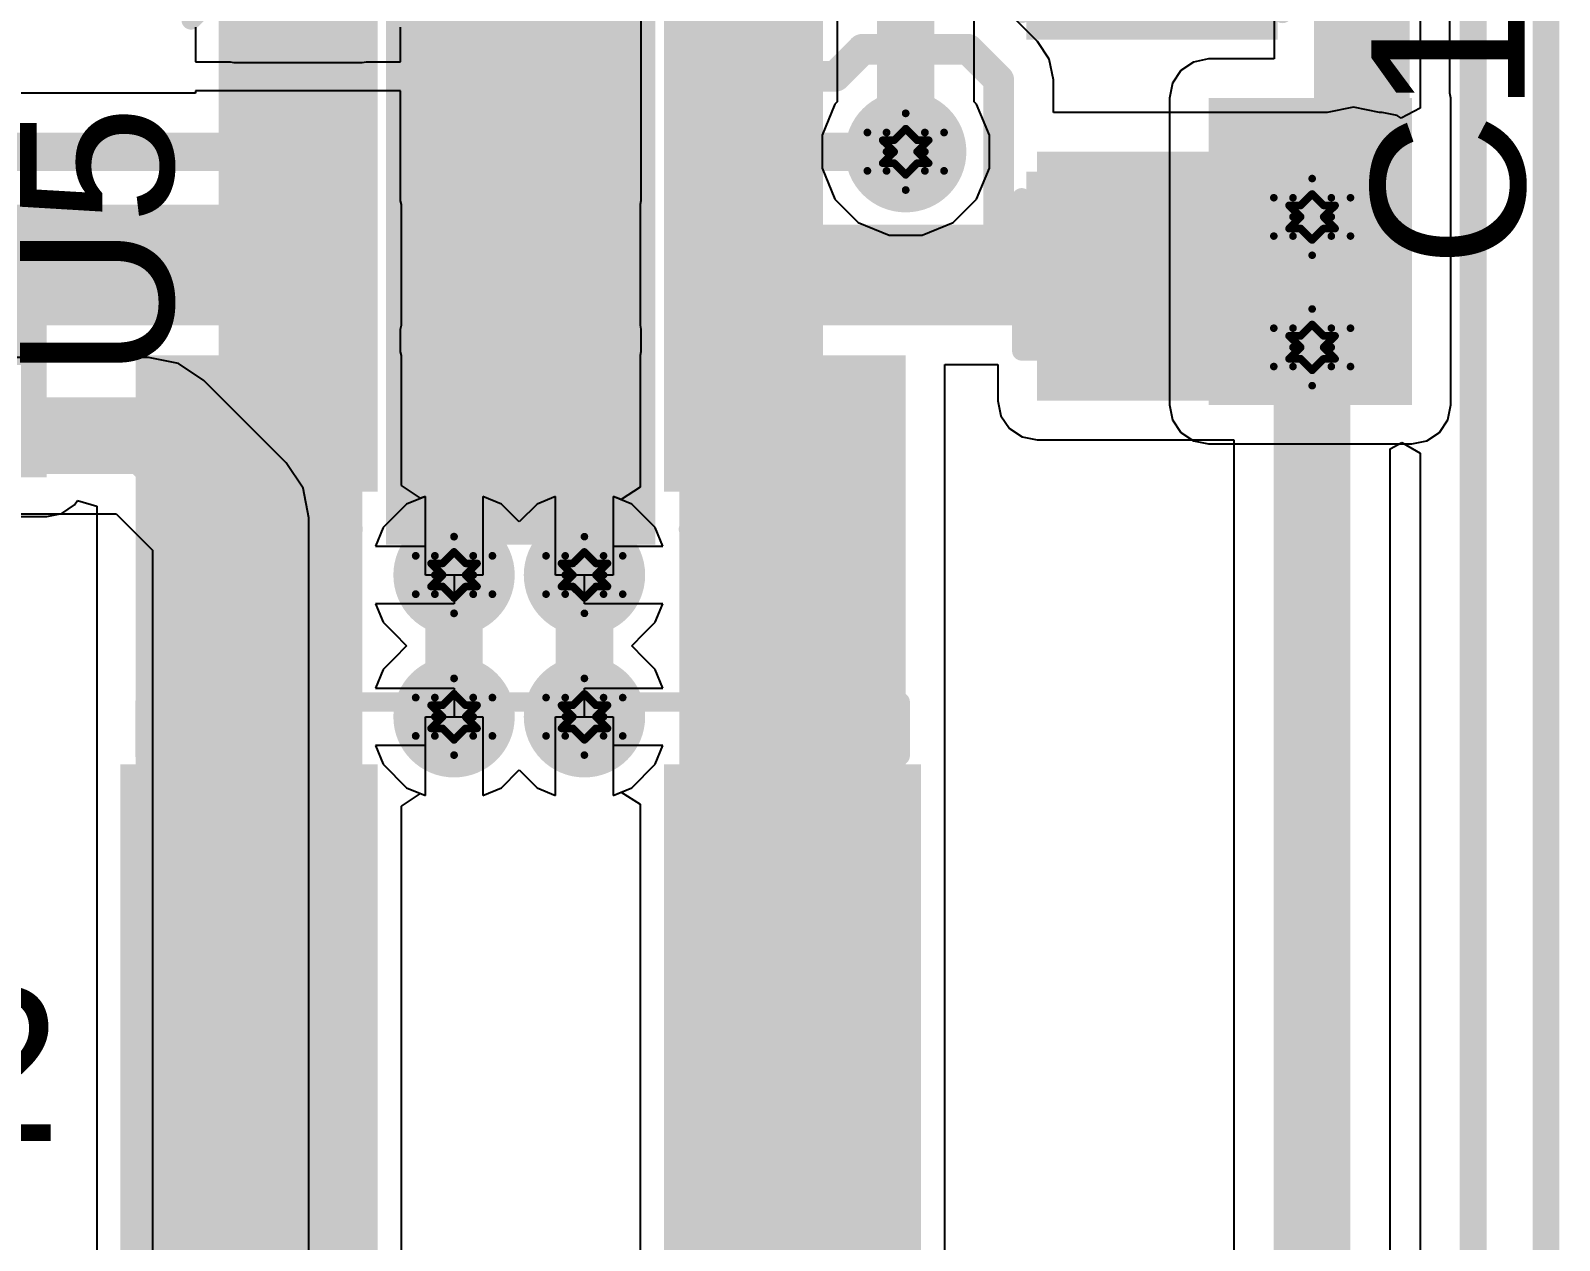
# Model space of a CAD drawing. Header units: inches. Extents: x -18 to 237, y -41 to 211.
# Drawn here: x 34.13 to 44.26, y 68.26 to 76.27 of the extents above; entities that cross this region are included whole.
import ezdxf

# ---------------------------------------------------------------- set-up
doc = ezdxf.new("R2010")
doc.units = ezdxf.units.IN
for name, color, linetype in [('Bottom Layer', 5, 'Continuous'), ('Bottom Solder', 6, 'Continuous'), ('Drill Drawing', 1, 'Continuous'), ('Top Layer', 1, 'Continuous'), ('Top Overlay', 2, 'Continuous'), ('Top Paste', 8, 'Continuous'), ('Top Solder', 216, 'Continuous'), ('Via Holes', 16, 'Continuous')]:
    doc.layers.add(name, color=color, linetype=linetype)
doc.styles.add('Arial', font='', dxfattribs={"height": 0.2})
doc.styles.get('Arial').set_extended_font_data('Arial')

# ---------------------------------------------------------------- blocks, each defined once
blk = doc.blocks.new('C___0805_16')
at = {"layer": 'Top Layer'}
for points in [[(-1.524, 0.762), (-0.508, 0.762), (-0.508, -0.762), (-1.524, -0.762)], [(0.508, 0.762), (1.524, 0.762), (1.524, -0.762), (0.508, -0.762)]]:
    blk.add_hatch(color=1, dxfattribs=at).paths.add_polyline_path(points)
at = {"layer": 'Top Paste'}
for points in [[(-1.524, 0.762), (-0.508, 0.762), (-0.508, -0.762), (-1.524, -0.762)], [(0.508, 0.762), (1.524, 0.762), (1.524, -0.762), (0.508, -0.762)]]:
    blk.add_hatch(color=8, dxfattribs=at).paths.add_polyline_path(points)
at = {"layer": 'Top Solder'}
for points in [[(-1.594, 0.832), (-0.438, 0.832), (-0.438, -0.832), (-1.594, -0.832)], [(0.438, 0.832), (1.594, 0.832), (1.594, -0.832), (0.438, -0.832)]]:
    blk.add_hatch(color=216, dxfattribs=at).paths.add_polyline_path(points)
at = {"layer": 'Top Overlay', "const_width": 0.127}
for points in [[(-1.626, -0.864), (-1.626, 0.864)], [(-0.61, 0.864), (-1.626, 0.864)], [(1.626, 0.864), (0.61, 0.864)], [(1.626, -0.864), (1.626, 0.864)], [(-0.61, -0.864), (-1.626, -0.864)], [(1.626, -0.864), (0.61, -0.864)]]:
    blk.add_lwpolyline(points, dxfattribs=at)
at = {"layer": 'Top Overlay', "const_width": 0.0635}
for points in [[(-1.657, 0.864, 1), (-1.594, 0.864, 1)], [(-1.657, 0.864, 1), (-1.594, 0.864, 1)], [(-0.641, 0.864, 1), (-0.578, 0.864, 1)], [(0.578, 0.864, 1), (0.641, 0.864, 1)], [(1.594, 0.864, 1), (1.657, 0.864, 1)], [(1.594, 0.864, 1), (1.657, 0.864, 1)], [(-1.657, -0.864, 1), (-1.594, -0.864, 1)], [(-1.657, -0.864, 1), (-1.594, -0.864, 1)], [(-0.641, -0.864, 1), (-0.578, -0.864, 1)], [(0.578, -0.864, 1), (0.641, -0.864, 1)], [(1.594, -0.864, 1), (1.657, -0.864, 1)], [(1.594, -0.864, 1), (1.657, -0.864, 1)]]:
    blk.add_lwpolyline(points, format="xyb", close=True, dxfattribs=at)
blk = doc.blocks.new('DFN_14_3_4__31')
at = {"layer": 'Top Layer'}
for points in [[(-0.79, 2), (0.79, 2), (0.79, -2), (-0.79, -2)], [(-1.9, 1.65), (-1.05, 1.65), (-1.05, 1.35), (-1.9, 1.35)], [(1.05, 1.65), (1.9, 1.65), (1.9, 1.35), (1.05, 1.35)], [(-1.9, 1.15), (-1.05, 1.15), (-1.05, 0.85), (-1.9, 0.85)], [(1.05, 1.15), (1.9, 1.15), (1.9, 0.85), (1.05, 0.85)], [(-1.9, 0.65), (-1.05, 0.65), (-1.05, 0.35), (-1.9, 0.35)], [(1.05, 0.65), (1.9, 0.65), (1.9, 0.35), (1.05, 0.35)], [(-1.9, 0.15), (-1.05, 0.15), (-1.05, -0.15), (-1.9, -0.15)], [(1.05, 0.15), (1.9, 0.15), (1.9, -0.15), (1.05, -0.15)], [(-1.9, -0.35), (-1.05, -0.35), (-1.05, -0.65), (-1.9, -0.65)], [(1.05, -0.35), (1.9, -0.35), (1.9, -0.65), (1.05, -0.65)], [(-1.9, -0.85), (-1.05, -0.85), (-1.05, -1.15), (-1.9, -1.15)], [(1.05, -0.85), (1.9, -0.85), (1.9, -1.15), (1.05, -1.15)], [(-1.9, -1.35), (-1.05, -1.35), (-1.05, -1.65), (-1.9, -1.65)], [(1.05, -1.35), (1.9, -1.35), (1.9, -1.65), (1.05, -1.65)]]:
    blk.add_hatch(color=1, dxfattribs=at).paths.add_polyline_path(points)
at = {"layer": 'Top Paste'}
for points in [[(-1.9, 1.65), (-1.05, 1.65), (-1.05, 1.35), (-1.9, 1.35)], [(1.05, 1.65), (1.9, 1.65), (1.9, 1.35), (1.05, 1.35)], [(-1.9, 1.15), (-1.05, 1.15), (-1.05, 0.85), (-1.9, 0.85)], [(1.05, 1.15), (1.9, 1.15), (1.9, 0.85), (1.05, 0.85)], [(-1.9, 0.65), (-1.05, 0.65), (-1.05, 0.35), (-1.9, 0.35)], [(1.05, 0.65), (1.9, 0.65), (1.9, 0.35), (1.05, 0.35)], [(-1.9, 0.15), (-1.05, 0.15), (-1.05, -0.15), (-1.9, -0.15)], [(1.05, 0.15), (1.9, 0.15), (1.9, -0.15), (1.05, -0.15)], [(-1.9, -0.35), (-1.05, -0.35), (-1.05, -0.65), (-1.9, -0.65)], [(1.05, -0.35), (1.9, -0.35), (1.9, -0.65), (1.05, -0.65)], [(-1.9, -0.85), (-1.05, -0.85), (-1.05, -1.15), (-1.9, -1.15)], [(1.05, -0.85), (1.9, -0.85), (1.9, -1.15), (1.05, -1.15)], [(-1.9, -1.35), (-1.05, -1.35), (-1.05, -1.65), (-1.9, -1.65)], [(1.05, -1.35), (1.9, -1.35), (1.9, -1.65), (1.05, -1.65)]]:
    blk.add_hatch(color=8, dxfattribs=at).paths.add_polyline_path(points)
at = {"layer": 'Top Solder'}
for points in [[(-0.892, 2.102), (0.892, 2.102), (0.892, -2.102), (-0.892, -2.102)], [(-2.002, 1.752), (-0.948, 1.752), (-0.948, 1.248), (-2.002, 1.248)], [(0.948, 1.752), (2.002, 1.752), (2.002, 1.248), (0.948, 1.248)], [(-2.002, 1.252), (-0.948, 1.252), (-0.948, 0.748), (-2.002, 0.748)], [(0.948, 1.252), (2.002, 1.252), (2.002, 0.748), (0.948, 0.748)], [(-2.002, 0.752), (-0.948, 0.752), (-0.948, 0.248), (-2.002, 0.248)], [(0.948, 0.752), (2.002, 0.752), (2.002, 0.248), (0.948, 0.248)], [(-2.002, 0.252), (-0.948, 0.252), (-0.948, -0.252), (-2.002, -0.252)], [(0.948, 0.252), (2.002, 0.252), (2.002, -0.252), (0.948, -0.252)], [(-2.002, -0.248), (-0.948, -0.248), (-0.948, -0.752), (-2.002, -0.752)], [(0.948, -0.248), (2.002, -0.248), (2.002, -0.752), (0.948, -0.752)], [(-2.002, -0.748), (-0.948, -0.748), (-0.948, -1.252), (-2.002, -1.252)], [(0.948, -0.748), (2.002, -0.748), (2.002, -1.252), (0.948, -1.252)], [(-2.002, -1.248), (-0.948, -1.248), (-0.948, -1.752), (-2.002, -1.752)], [(0.948, -1.248), (2.002, -1.248), (2.002, -1.752), (0.948, -1.752)]]:
    blk.add_hatch(color=216, dxfattribs=at).paths.add_polyline_path(points)
at = {"layer": 'Top Overlay', "const_width": 0.127}
for points in [[(-1.5, 2), (-1.11, 2)], [(-1.5, 1.829), (-1.5, 2)], [(1.11, 2), (1.5, 2)], [(1.5, 1.829), (1.5, 2)], [(-2.184, 1.372), (-2.184, 1.626)], [(-2.184, 1.626), (-2.057, 1.499)], [(-2.184, 1.372), (-2.057, 1.499)], [(-1.5, -2), (-1.5, -1.829)], [(1.5, -2), (1.5, -1.829)], [(-1.5, -2), (-1.11, -2)], [(1.11, -2), (1.5, -2)]]:
    blk.add_lwpolyline(points, dxfattribs=at)
at = {"layer": 'Top Overlay', "const_width": 0.0635}
for points in [[(-1.532, 2, 1), (-1.468, 2, 1)], [(-1.532, 2, 1), (-1.468, 2, 1)], [(-1.142, 2, 1), (-1.078, 2, 1)], [(1.078, 2, 1), (1.142, 2, 1)], [(1.468, 2, 1), (1.532, 2, 1)], [(1.468, 2, 1), (1.532, 2, 1)], [(-1.532, 1.829, 1), (-1.468, 1.829, 1)], [(1.468, 1.829, 1), (1.532, 1.829, 1)], [(-2.216, 1.626, 1), (-2.153, 1.626, 1)], [(-2.216, 1.626, 1), (-2.153, 1.626, 1)], [(-2.089, 1.499, 1), (-2.026, 1.499, 1)], [(-2.089, 1.499, 1), (-2.026, 1.499, 1)], [(-2.216, 1.372, 1), (-2.153, 1.372, 1)], [(-2.216, 1.372, 1), (-2.153, 1.372, 1)], [(-1.532, -1.829, 1), (-1.468, -1.829, 1)], [(1.468, -1.829, 1), (1.532, -1.829, 1)], [(-1.532, -2, 1), (-1.468, -2, 1)], [(-1.532, -2, 1), (-1.468, -2, 1)], [(-1.142, -2, 1), (-1.078, -2, 1)], [(1.078, -2, 1), (1.142, -2, 1)], [(1.468, -2, 1), (1.532, -2, 1)], [(1.468, -2, 1), (1.532, -2, 1)]]:
    blk.add_lwpolyline(points, format="xyb", close=True, dxfattribs=at)
blk = doc.blocks.new('NRS5024T2R2NMGJ_101')
at = {"layer": 'Top Layer'}
for points in [[(-2.55, 2), (-1.05, 2), (-1.05, -2), (-2.55, -2)], [(1.05, 2), (2.55, 2), (2.55, -2), (1.05, -2)]]:
    blk.add_hatch(color=1, dxfattribs=at).paths.add_polyline_path(points)
at = {"layer": 'Top Paste'}
for points in [[(-2.55, 2), (-1.05, 2), (-1.05, -2), (-2.55, -2)], [(1.05, 2), (2.55, 2), (2.55, -2), (1.05, -2)]]:
    blk.add_hatch(color=8, dxfattribs=at).paths.add_polyline_path(points)
at = {"layer": 'Top Solder'}
for points in [[(-2.652, 2.102), (-0.948, 2.102), (-0.948, -2.102), (-2.652, -2.102)], [(0.948, 2.102), (2.652, 2.102), (2.652, -2.102), (0.948, -2.102)]]:
    blk.add_hatch(color=216, dxfattribs=at).paths.add_polyline_path(points)
at = {"layer": 'Top Overlay', "const_width": 0.127}
for points in [[(-2.515, 2.515), (-2.515, 2.159)], [(2.489, 2.515), (-2.515, 2.515)], [(2.489, 2.515), (2.489, 2.159)], [(-2.515, -2.159), (-2.515, -2.515)], [(2.489, -2.159), (2.489, -2.515)], [(2.489, -2.515), (-2.515, -2.515)]]:
    blk.add_lwpolyline(points, dxfattribs=at)
at = {"layer": 'Top Overlay', "const_width": 0.0635}
for points in [[(-2.546, 2.515, 1), (-2.483, 2.515, 1)], [(-2.546, 2.515, 1), (-2.483, 2.515, 1)], [(2.457, 2.515, 1), (2.521, 2.515, 1)], [(2.457, 2.515, 1), (2.521, 2.515, 1)], [(-2.546, 2.159, 1), (-2.483, 2.159, 1)], [(2.457, 2.159, 1), (2.521, 2.159, 1)], [(-2.546, -2.159, 1), (-2.483, -2.159, 1)], [(2.457, -2.159, 1), (2.521, -2.159, 1)], [(-2.546, -2.515, 1), (-2.483, -2.515, 1)], [(-2.546, -2.515, 1), (-2.483, -2.515, 1)], [(2.457, -2.515, 1), (2.521, -2.515, 1)], [(2.457, -2.515, 1), (2.521, -2.515, 1)]]:
    blk.add_lwpolyline(points, format="xyb", close=True, dxfattribs=at)

msp = doc.modelspace()

# ---------------------------------------------------------------- hatches: boundary and pattern name
at = {"layer": 'Bottom Layer'}
h = msp.add_hatch(color=5, dxfattribs=at)
edge = h.paths.add_edge_path()
edge.add_arc((39.929, 75.467), 0.3, 0, 360)
msp.add_hatch(color=5, dxfattribs=at).paths.add_polyline_path([(41.935, 73.79), (43.282, 73.79), (43.282, 75.822), (41.935, 75.822)])
h = msp.add_hatch(color=5, dxfattribs=at)
edge = h.paths.add_edge_path()
edge.add_arc((42.621, 75.035), 0.3, 0, 360)
h = msp.add_hatch(color=5, dxfattribs=at)
edge = h.paths.add_edge_path()
edge.add_arc((42.621, 74.171), 0.3, 0, 360)
h = msp.add_hatch(color=5, dxfattribs=at)
edge = h.paths.add_edge_path()
edge.add_arc((36.937, 72.663), 0.3, 0, 360)
h = msp.add_hatch(color=5, dxfattribs=at)
edge = h.paths.add_edge_path()
edge.add_arc((37.801, 72.663), 0.3, 0, 360)
h = msp.add_hatch(color=5, dxfattribs=at)
edge = h.paths.add_edge_path()
edge.add_arc((36.937, 71.724), 0.3, 0, 360)
h = msp.add_hatch(color=5, dxfattribs=at)
edge = h.paths.add_edge_path()
edge.add_arc((37.801, 71.724), 0.3, 0, 360)
at = {"layer": 'Bottom Solder'}
h = msp.add_hatch(color=6, dxfattribs=at)
edge = h.paths.add_edge_path()
edge.add_arc((39.929, 75.467), 0.402, 0, 360)
h = msp.add_hatch(color=6, dxfattribs=at)
edge = h.paths.add_edge_path()
edge.add_arc((42.621, 75.035), 0.402, 0, 360)
h = msp.add_hatch(color=6, dxfattribs=at)
edge = h.paths.add_edge_path()
edge.add_arc((42.621, 74.171), 0.402, 0, 360)
h = msp.add_hatch(color=6, dxfattribs=at)
edge = h.paths.add_edge_path()
edge.add_arc((36.937, 72.663), 0.402, 0, 360)
h = msp.add_hatch(color=6, dxfattribs=at)
edge = h.paths.add_edge_path()
edge.add_arc((37.801, 72.663), 0.402, 0, 360)
h = msp.add_hatch(color=6, dxfattribs=at)
edge = h.paths.add_edge_path()
edge.add_arc((36.937, 71.724), 0.402, 0, 360)
h = msp.add_hatch(color=6, dxfattribs=at)
edge = h.paths.add_edge_path()
edge.add_arc((37.801, 71.724), 0.402, 0, 360)
at = {"layer": 'Top Layer'}
h = msp.add_hatch(color=1, dxfattribs=at)
edge = h.paths.add_edge_path()
edge.add_arc((39.929, 75.467), 0.3, 0, 360)
for points in [[(40.799, 73.817), (43.085, 73.817), (43.085, 75.467), (40.799, 75.467)], [(40.799, 74.248), (42.323, 74.248), (42.323, 75.264), (40.799, 75.264)], [(28.48, 73.934), (34.239, 73.934), (34.239, 75.117), (28.48, 75.117)], [(31.89, 74.317), (36.329, 74.317), (36.329, 75.117), (31.89, 75.117)], [(38.429, 74.317), (39.279, 74.317), (39.279, 75.117), (38.429, 75.117)], [(38.429, 74.317), (42.323, 74.317), (42.323, 74.983), (38.429, 74.983)], [(23.098, 73.31), (34.239, 73.31), (34.239, 74.768), (23.098, 74.768)], [(34.829, 67.307), (36.329, 67.307), (36.329, 74.117), (34.829, 74.117)], [(39.929, 74.117), (38.429, 74.117), (38.429, 67.307), (39.929, 67.307)]]:
    msp.add_hatch(color=1, dxfattribs=at).paths.add_polyline_path(points)
h = msp.add_hatch(color=1, dxfattribs=at)
edge = h.paths.add_edge_path()
edge.add_arc((42.621, 75.035), 0.3, 0, 360)
h = msp.add_hatch(color=1, dxfattribs=at)
edge = h.paths.add_edge_path()
edge.add_arc((42.621, 74.171), 0.3, 0, 360)
h = msp.add_hatch(color=1, dxfattribs=at)
edge = h.paths.add_edge_path()
edge.add_arc((36.937, 72.663), 0.3, 0, 360)
h = msp.add_hatch(color=1, dxfattribs=at)
edge = h.paths.add_edge_path()
edge.add_arc((37.801, 72.663), 0.3, 0, 360)
h = msp.add_hatch(color=1, dxfattribs=at)
edge = h.paths.add_edge_path()
edge.add_arc((36.937, 71.724), 0.3, 0, 360)
h = msp.add_hatch(color=1, dxfattribs=at)
edge = h.paths.add_edge_path()
edge.add_arc((37.801, 71.724), 0.3, 0, 360)
at = {"layer": 'Top Solder'}
h = msp.add_hatch(color=216, dxfattribs=at)
edge = h.paths.add_edge_path()
edge.add_arc((39.929, 75.467), 0.402, 0, 360)
h = msp.add_hatch(color=216, dxfattribs=at)
edge = h.paths.add_edge_path()
edge.add_arc((42.621, 75.035), 0.402, 0, 360)
h = msp.add_hatch(color=216, dxfattribs=at)
edge = h.paths.add_edge_path()
edge.add_arc((42.621, 74.171), 0.402, 0, 360)
h = msp.add_hatch(color=216, dxfattribs=at)
edge = h.paths.add_edge_path()
edge.add_arc((36.937, 72.663), 0.402, 0, 360)
h = msp.add_hatch(color=216, dxfattribs=at)
edge = h.paths.add_edge_path()
edge.add_arc((37.801, 72.663), 0.402, 0, 360)
h = msp.add_hatch(color=216, dxfattribs=at)
edge = h.paths.add_edge_path()
edge.add_arc((36.937, 71.724), 0.402, 0, 360)
h = msp.add_hatch(color=216, dxfattribs=at)
edge = h.paths.add_edge_path()
edge.add_arc((37.801, 71.724), 0.402, 0, 360)
at = {"layer": 'Via Holes'}
h = msp.add_hatch(color=7, dxfattribs=at)
edge = h.paths.add_edge_path()
edge.add_arc((39.929, 75.467), 0.15, 0, 360)
h = msp.add_hatch(color=7, dxfattribs=at)
edge = h.paths.add_edge_path()
edge.add_arc((42.621, 75.035), 0.15, 0, 360)
h = msp.add_hatch(color=7, dxfattribs=at)
edge = h.paths.add_edge_path()
edge.add_arc((42.621, 74.171), 0.15, 0, 360)
h = msp.add_hatch(color=7, dxfattribs=at)
edge = h.paths.add_edge_path()
edge.add_arc((36.937, 72.663), 0.15, 0, 360)
h = msp.add_hatch(color=7, dxfattribs=at)
edge = h.paths.add_edge_path()
edge.add_arc((37.801, 72.663), 0.15, 0, 360)
h = msp.add_hatch(color=7, dxfattribs=at)
edge = h.paths.add_edge_path()
edge.add_arc((36.937, 71.724), 0.15, 0, 360)
h = msp.add_hatch(color=7, dxfattribs=at)
edge = h.paths.add_edge_path()
edge.add_arc((37.801, 71.724), 0.15, 0, 360)

# ---------------------------------------------------------------- linework, layer by layer
at = {"layer": 'Bottom Layer'}
for p, q in [((39.476, 80.208), (39.476, 75.797)), ((40.382, 75.797), (40.382, 80.208)), ((43.534, 75.855), (43.534, 79.264)), ((42.369, 77.277), (42.369, 76.081)), ((41.836, 76.061), (41.752, 76.005)), ((41.935, 76.081), (41.836, 76.061)), ((42.369, 76.081), (41.935, 76.081)), ((41.752, 76.005), (41.696, 75.921)), ((41.696, 75.921), (41.676, 75.822)), ((39.459, 75.781), (39.375, 75.577)), ((39.476, 75.797), (39.459, 75.781)), ((40.398, 75.781), (40.382, 75.797)), ((40.483, 75.577), (40.398, 75.781)), ((41.676, 75.822), (41.676, 73.79)), ((43.541, 75.822), (43.534, 75.855)), ((43.541, 73.79), (43.541, 75.822)), ((39.375, 75.577), (39.375, 75.357)), ((40.483, 75.357), (40.483, 75.577)), ((39.375, 75.357), (39.459, 75.153)), ((40.398, 75.153), (40.483, 75.357)), ((39.459, 75.153), (39.615, 74.997)), ((40.243, 74.997), (40.398, 75.153)), ((39.615, 74.997), (39.819, 74.913)), ((40.039, 74.913), (40.243, 74.997)), ((39.819, 74.913), (40.039, 74.913)), ((34.914, 74.104), (30.954, 74.104)), ((35.112, 74.064), (34.914, 74.104)), ((35.28, 73.952), (35.112, 74.064)), ((35.825, 73.407), (35.28, 73.952)), ((41.676, 73.79), (41.696, 73.691)), ((43.521, 73.691), (43.541, 73.79)), ((41.696, 73.691), (41.752, 73.607)), ((43.465, 73.607), (43.521, 73.691)), ((41.752, 73.607), (41.836, 73.551)), ((41.836, 73.551), (41.935, 73.531)), ((41.935, 73.531), (43.282, 73.531)), ((43.282, 73.531), (43.381, 73.551)), ((43.381, 73.551), (43.465, 73.607)), ((35.937, 73.239), (35.825, 73.407)), ((35.976, 73.041), (35.937, 73.239)), ((36.623, 73.133), (36.467, 72.977)), ((36.747, 73.184), (36.623, 73.133)), ((36.747, 72.854), (36.747, 73.184)), ((37.251, 73.133), (37.128, 73.184)), ((37.128, 73.184), (37.128, 72.663)), ((37.369, 73.015), (37.251, 73.133)), ((37.487, 73.133), (37.369, 73.015)), ((37.61, 73.184), (37.487, 73.133)), ((37.61, 72.663), (37.61, 73.184)), ((38.114, 73.133), (37.991, 73.184)), ((37.991, 73.184), (37.991, 72.854)), ((38.27, 72.977), (38.114, 73.133)), ((30.954, 73.068), (34.699, 73.068)), ((34.699, 73.068), (34.94, 72.827)), ((35.976, 67.502), (35.976, 73.041)), ((36.467, 72.977), (36.416, 72.854)), ((38.321, 72.854), (38.27, 72.977)), ((34.94, 72.827), (34.94, 67.288)), ((36.416, 72.854), (36.747, 72.854)), ((37.991, 72.854), (38.321, 72.854)), ((37.128, 72.663), (36.937, 72.663)), ((36.937, 72.663), (36.937, 72.473)), ((37.801, 72.663), (37.61, 72.663)), ((37.801, 72.473), (37.801, 72.663)), ((36.937, 72.473), (36.416, 72.473)), ((36.416, 72.473), (36.467, 72.35)), ((38.321, 72.473), (37.801, 72.473)), ((38.27, 72.35), (38.321, 72.473)), ((36.467, 72.35), (36.54, 72.277)), ((38.197, 72.277), (38.27, 72.35)), ((36.54, 72.277), (36.623, 72.194)), ((38.115, 72.194), (38.197, 72.277)), ((36.54, 72.111), (36.467, 72.038)), ((36.623, 72.194), (36.54, 72.111)), ((38.197, 72.111), (38.115, 72.194)), ((38.27, 72.038), (38.197, 72.111)), ((36.467, 72.038), (36.416, 71.914)), ((38.321, 71.914), (38.27, 72.038)), ((36.416, 71.914), (36.937, 71.914)), ((36.937, 71.914), (36.937, 71.724)), ((37.801, 71.724), (37.801, 71.914)), ((37.801, 71.914), (38.321, 71.914)), ((36.937, 71.724), (37.128, 71.724)), ((37.128, 71.724), (37.128, 71.203)), ((37.61, 71.203), (37.61, 71.724)), ((37.61, 71.724), (37.801, 71.724)), ((36.747, 71.533), (36.416, 71.533)), ((36.416, 71.533), (36.467, 71.41)), ((36.747, 71.203), (36.747, 71.533)), ((38.321, 71.533), (37.991, 71.533)), ((37.991, 71.533), (37.991, 71.203)), ((38.27, 71.41), (38.321, 71.533)), ((36.467, 71.41), (36.623, 71.254)), ((38.114, 71.254), (38.27, 71.41)), ((37.251, 71.254), (37.369, 71.372)), ((37.369, 71.372), (37.487, 71.254)), ((36.623, 71.254), (36.747, 71.203)), ((37.128, 71.203), (37.251, 71.254)), ((37.487, 71.254), (37.61, 71.203)), ((37.991, 71.203), (38.114, 71.254))]:
    msp.add_line(p, q, dxfattribs=at)
for points, const_width in [([(39.929, 75.467), (39.929, 80.538)], 0.381), ([(42.951, 75.365), (42.951, 79.264)], 0.635), ([(42.621, 75.035), (42.951, 75.365)], 0.635), ([(30.757, 73.586), (34.914, 73.586)], 0.508), ([(34.914, 73.586), (35.458, 73.041)], 0.508), ([(35.458, 67.288), (35.458, 73.041)], 0.508)]:
    msp.add_lwpolyline(points, dxfattribs=dict(at, const_width=const_width))
for points, const_width in [([(39.834, 75.467, 1), (40.024, 75.467, 1)], 0.191), ([(42.793, 75.365, 1), (43.11, 75.365, 1)], 0.318), ([(42.793, 75.365, 1), (43.11, 75.365, 1)], 0.318), ([(42.462, 75.035, 1), (42.78, 75.035, 1)], 0.318), ([(34.787, 73.586, 1), (35.041, 73.586, 1)], 0.254), ([(34.787, 73.586, 1), (35.041, 73.586, 1)], 0.254), ([(35.331, 73.041, 1), (35.585, 73.041, 1)], 0.254), ([(35.331, 73.041, 1), (35.585, 73.041, 1)], 0.254)]:
    msp.add_lwpolyline(points, format="xyb", close=True, dxfattribs=dict(at, const_width=const_width))
at = {"layer": 'Drill Drawing', "const_width": 0.0508}
for points in [[(39.802, 75.594), (39.929, 75.721)], [(39.929, 75.721), (40.056, 75.594)], [(39.675, 75.594), (39.802, 75.467)], [(39.675, 75.594), (39.802, 75.594)], [(39.776, 75.543), (39.853, 75.467)], [(39.776, 75.543), (39.853, 75.543)], [(39.853, 75.543), (39.929, 75.619)], [(39.929, 75.619), (40.005, 75.543)], [(40.005, 75.543), (40.081, 75.543)], [(40.005, 75.467), (40.081, 75.543)], [(40.056, 75.594), (40.183, 75.594)], [(40.056, 75.467), (40.183, 75.594)], [(39.675, 75.34), (39.802, 75.467)], [(39.776, 75.391), (39.853, 75.467)], [(40.005, 75.467), (40.081, 75.391)], [(40.056, 75.467), (40.183, 75.34)], [(39.675, 75.34), (39.802, 75.34)], [(39.776, 75.391), (39.853, 75.391)], [(39.802, 75.34), (39.929, 75.213)], [(39.853, 75.391), (39.929, 75.314)], [(39.929, 75.314), (40.005, 75.391)], [(39.929, 75.213), (40.056, 75.34)], [(40.005, 75.391), (40.081, 75.391)], [(40.056, 75.34), (40.183, 75.34)], [(42.494, 75.162), (42.621, 75.289)], [(42.621, 75.289), (42.748, 75.162)], [(42.367, 75.162), (42.494, 75.035)], [(42.367, 75.162), (42.494, 75.162)], [(42.545, 75.111), (42.621, 75.187)], [(42.621, 75.187), (42.697, 75.111)], [(42.748, 75.162), (42.875, 75.162)], [(42.748, 75.035), (42.875, 75.162)], [(42.367, 74.908), (42.494, 75.035)], [(42.469, 75.111), (42.545, 75.035)], [(42.469, 75.111), (42.545, 75.111)], [(42.469, 74.958), (42.545, 75.035)], [(42.697, 75.111), (42.774, 75.111)], [(42.697, 75.035), (42.774, 75.111)], [(42.697, 75.035), (42.774, 74.958)], [(42.748, 75.035), (42.875, 74.908)], [(42.469, 74.958), (42.545, 74.958)], [(42.545, 74.958), (42.621, 74.882)], [(42.621, 74.882), (42.697, 74.958)], [(42.697, 74.958), (42.774, 74.958)], [(42.367, 74.908), (42.494, 74.908)], [(42.494, 74.908), (42.621, 74.781)], [(42.621, 74.781), (42.748, 74.908)], [(42.748, 74.908), (42.875, 74.908)], [(42.494, 74.298), (42.621, 74.425)], [(42.621, 74.425), (42.748, 74.298)], [(42.545, 74.247), (42.621, 74.323)], [(42.621, 74.323), (42.697, 74.247)], [(42.367, 74.298), (42.494, 74.171)], [(42.367, 74.298), (42.494, 74.298)], [(42.469, 74.247), (42.545, 74.171)], [(42.469, 74.247), (42.545, 74.247)], [(42.697, 74.247), (42.774, 74.247)], [(42.697, 74.171), (42.774, 74.247)], [(42.748, 74.298), (42.875, 74.298)], [(42.748, 74.171), (42.875, 74.298)], [(42.367, 74.044), (42.494, 74.171)], [(42.469, 74.095), (42.545, 74.171)], [(42.697, 74.171), (42.774, 74.095)], [(42.748, 74.171), (42.875, 74.044)], [(42.367, 74.044), (42.494, 74.044)], [(42.469, 74.095), (42.545, 74.095)], [(42.494, 74.044), (42.621, 73.917)], [(42.545, 74.095), (42.621, 74.019)], [(42.621, 74.019), (42.697, 74.095)], [(42.621, 73.917), (42.748, 74.044)], [(42.697, 74.095), (42.774, 74.095)], [(42.748, 74.044), (42.875, 74.044)], [(36.81, 72.79), (36.937, 72.917)], [(36.937, 72.917), (37.064, 72.79)], [(37.674, 72.79), (37.801, 72.917)], [(37.801, 72.917), (37.928, 72.79)], [(36.861, 72.74), (36.937, 72.816)], [(36.937, 72.816), (37.013, 72.74)], [(37.724, 72.74), (37.801, 72.816)], [(37.801, 72.816), (37.877, 72.74)], [(36.683, 72.79), (36.81, 72.663)], [(36.683, 72.79), (36.81, 72.79)], [(36.785, 72.74), (36.861, 72.663)], [(36.785, 72.74), (36.861, 72.74)], [(37.013, 72.74), (37.089, 72.74)], [(37.013, 72.663), (37.089, 72.74)], [(37.064, 72.79), (37.191, 72.79)], [(37.064, 72.663), (37.191, 72.79)], [(37.547, 72.79), (37.674, 72.663)], [(37.547, 72.79), (37.674, 72.79)], [(37.648, 72.74), (37.724, 72.663)], [(37.648, 72.74), (37.724, 72.74)], [(37.877, 72.74), (37.953, 72.74)], [(37.877, 72.663), (37.953, 72.74)], [(37.928, 72.79), (38.055, 72.79)], [(37.928, 72.663), (38.055, 72.79)], [(36.683, 72.536), (36.81, 72.663)], [(36.785, 72.587), (36.861, 72.663)], [(37.013, 72.663), (37.089, 72.587)], [(37.064, 72.663), (37.191, 72.536)], [(37.547, 72.536), (37.674, 72.663)], [(37.648, 72.587), (37.724, 72.663)], [(37.877, 72.663), (37.953, 72.587)], [(37.928, 72.663), (38.055, 72.536)], [(36.683, 72.536), (36.81, 72.536)], [(36.785, 72.587), (36.861, 72.587)], [(36.81, 72.536), (36.937, 72.409)], [(36.861, 72.587), (36.937, 72.511)], [(36.937, 72.511), (37.013, 72.587)], [(36.937, 72.409), (37.064, 72.536)], [(37.013, 72.587), (37.089, 72.587)], [(37.064, 72.536), (37.191, 72.536)], [(37.547, 72.536), (37.674, 72.536)], [(37.648, 72.587), (37.724, 72.587)], [(37.674, 72.536), (37.801, 72.409)], [(37.724, 72.587), (37.801, 72.511)], [(37.801, 72.511), (37.877, 72.587)], [(37.801, 72.409), (37.928, 72.536)], [(37.877, 72.587), (37.953, 72.587)], [(37.928, 72.536), (38.055, 72.536)], [(36.81, 71.851), (36.937, 71.978)], [(36.937, 71.978), (37.064, 71.851)], [(37.674, 71.851), (37.801, 71.978)], [(37.801, 71.978), (37.928, 71.851)], [(36.683, 71.851), (36.81, 71.724)], [(36.683, 71.851), (36.81, 71.851)], [(36.785, 71.8), (36.861, 71.724)], [(36.785, 71.8), (36.861, 71.8)], [(36.861, 71.8), (36.937, 71.876)], [(36.937, 71.876), (37.013, 71.8)], [(37.013, 71.8), (37.089, 71.8)], [(37.013, 71.724), (37.089, 71.8)], [(37.064, 71.851), (37.191, 71.851)], [(37.064, 71.724), (37.191, 71.851)], [(37.547, 71.851), (37.674, 71.724)], [(37.547, 71.851), (37.674, 71.851)], [(37.648, 71.8), (37.724, 71.724)], [(37.648, 71.8), (37.724, 71.8)], [(37.724, 71.8), (37.801, 71.876)], [(37.801, 71.876), (37.877, 71.8)], [(37.877, 71.8), (37.953, 71.8)], [(37.877, 71.724), (37.953, 71.8)], [(37.928, 71.851), (38.055, 71.851)], [(37.928, 71.724), (38.055, 71.851)], [(36.683, 71.597), (36.81, 71.724)], [(36.785, 71.647), (36.861, 71.724)], [(37.013, 71.724), (37.089, 71.647)], [(37.064, 71.724), (37.191, 71.597)], [(37.547, 71.597), (37.674, 71.724)], [(37.648, 71.647), (37.724, 71.724)], [(37.877, 71.724), (37.953, 71.647)], [(37.928, 71.724), (38.055, 71.597)], [(36.683, 71.597), (36.81, 71.597)], [(36.785, 71.647), (36.861, 71.647)], [(36.81, 71.597), (36.937, 71.47)], [(36.861, 71.647), (36.937, 71.571)], [(36.937, 71.571), (37.013, 71.647)], [(36.937, 71.47), (37.064, 71.597)], [(37.013, 71.647), (37.089, 71.647)], [(37.064, 71.597), (37.191, 71.597)], [(37.547, 71.597), (37.674, 71.597)], [(37.648, 71.647), (37.724, 71.647)], [(37.674, 71.597), (37.801, 71.47)], [(37.724, 71.647), (37.801, 71.571)], [(37.801, 71.571), (37.877, 71.647)], [(37.801, 71.47), (37.928, 71.597)], [(37.877, 71.647), (37.953, 71.647)], [(37.928, 71.597), (38.055, 71.597)]]:
    msp.add_lwpolyline(points, dxfattribs=at)
at = {"layer": 'Drill Drawing', "const_width": 0.0254}
for points in [[(39.916, 75.721, 1), (39.942, 75.721, 1)], [(39.916, 75.721, 1), (39.942, 75.721, 1)], [(39.662, 75.594, 1), (39.688, 75.594, 1)], [(39.662, 75.594, 1), (39.688, 75.594, 1)], [(39.764, 75.543, 1), (39.789, 75.543, 1)], [(39.764, 75.543, 1), (39.789, 75.543, 1)], [(39.789, 75.594, 1), (39.815, 75.594, 1)], [(39.789, 75.594, 1), (39.815, 75.594, 1)], [(39.84, 75.543, 1), (39.865, 75.543, 1)], [(39.84, 75.543, 1), (39.865, 75.543, 1)], [(39.916, 75.619, 1), (39.942, 75.619, 1)], [(39.916, 75.619, 1), (39.942, 75.619, 1)], [(39.992, 75.543, 1), (40.018, 75.543, 1)], [(39.992, 75.543, 1), (40.018, 75.543, 1)], [(40.043, 75.594, 1), (40.069, 75.594, 1)], [(40.043, 75.594, 1), (40.069, 75.594, 1)], [(40.069, 75.543, 1), (40.094, 75.543, 1)], [(40.069, 75.543, 1), (40.094, 75.543, 1)], [(40.17, 75.594, 1), (40.196, 75.594, 1)], [(40.17, 75.594, 1), (40.196, 75.594, 1)], [(39.789, 75.467, 1), (39.815, 75.467, 1)], [(39.789, 75.467, 1), (39.815, 75.467, 1)], [(39.84, 75.467, 1), (39.865, 75.467, 1)], [(39.84, 75.467, 1), (39.865, 75.467, 1)], [(39.992, 75.467, 1), (40.018, 75.467, 1)], [(39.992, 75.467, 1), (40.018, 75.467, 1)], [(40.043, 75.467, 1), (40.069, 75.467, 1)], [(40.043, 75.467, 1), (40.069, 75.467, 1)], [(39.662, 75.34, 1), (39.688, 75.34, 1)], [(39.662, 75.34, 1), (39.688, 75.34, 1)], [(39.764, 75.391, 1), (39.789, 75.391, 1)], [(39.764, 75.391, 1), (39.789, 75.391, 1)], [(39.789, 75.34, 1), (39.815, 75.34, 1)], [(39.789, 75.34, 1), (39.815, 75.34, 1)], [(39.84, 75.391, 1), (39.865, 75.391, 1)], [(39.84, 75.391, 1), (39.865, 75.391, 1)], [(39.992, 75.391, 1), (40.018, 75.391, 1)], [(39.992, 75.391, 1), (40.018, 75.391, 1)], [(40.043, 75.34, 1), (40.069, 75.34, 1)], [(40.043, 75.34, 1), (40.069, 75.34, 1)], [(40.069, 75.391, 1), (40.094, 75.391, 1)], [(40.069, 75.391, 1), (40.094, 75.391, 1)], [(40.17, 75.34, 1), (40.196, 75.34, 1)], [(40.17, 75.34, 1), (40.196, 75.34, 1)], [(39.916, 75.314, 1), (39.942, 75.314, 1)], [(39.916, 75.314, 1), (39.942, 75.314, 1)], [(42.609, 75.289, 1), (42.634, 75.289, 1)], [(42.609, 75.289, 1), (42.634, 75.289, 1)], [(39.916, 75.213, 1), (39.942, 75.213, 1)], [(39.916, 75.213, 1), (39.942, 75.213, 1)], [(42.355, 75.162, 1), (42.38, 75.162, 1)], [(42.355, 75.162, 1), (42.38, 75.162, 1)], [(42.482, 75.162, 1), (42.507, 75.162, 1)], [(42.482, 75.162, 1), (42.507, 75.162, 1)], [(42.609, 75.187, 1), (42.634, 75.187, 1)], [(42.609, 75.187, 1), (42.634, 75.187, 1)], [(42.736, 75.162, 1), (42.761, 75.162, 1)], [(42.736, 75.162, 1), (42.761, 75.162, 1)], [(42.863, 75.162, 1), (42.888, 75.162, 1)], [(42.863, 75.162, 1), (42.888, 75.162, 1)], [(42.456, 75.111, 1), (42.482, 75.111, 1)], [(42.456, 75.111, 1), (42.482, 75.111, 1)], [(42.482, 75.035, 1), (42.507, 75.035, 1)], [(42.482, 75.035, 1), (42.507, 75.035, 1)], [(42.532, 75.111, 1), (42.558, 75.111, 1)], [(42.532, 75.111, 1), (42.558, 75.111, 1)], [(42.532, 75.035, 1), (42.558, 75.035, 1)], [(42.532, 75.035, 1), (42.558, 75.035, 1)], [(42.685, 75.111, 1), (42.71, 75.111, 1)], [(42.685, 75.111, 1), (42.71, 75.111, 1)], [(42.685, 75.035, 1), (42.71, 75.035, 1)], [(42.685, 75.035, 1), (42.71, 75.035, 1)], [(42.736, 75.035, 1), (42.761, 75.035, 1)], [(42.736, 75.035, 1), (42.761, 75.035, 1)], [(42.761, 75.111, 1), (42.786, 75.111, 1)], [(42.761, 75.111, 1), (42.786, 75.111, 1)], [(42.456, 74.958, 1), (42.482, 74.958, 1)], [(42.456, 74.958, 1), (42.482, 74.958, 1)], [(42.532, 74.958, 1), (42.558, 74.958, 1)], [(42.532, 74.958, 1), (42.558, 74.958, 1)], [(42.685, 74.958, 1), (42.71, 74.958, 1)], [(42.685, 74.958, 1), (42.71, 74.958, 1)], [(42.761, 74.958, 1), (42.786, 74.958, 1)], [(42.761, 74.958, 1), (42.786, 74.958, 1)], [(42.355, 74.908, 1), (42.38, 74.908, 1)], [(42.355, 74.908, 1), (42.38, 74.908, 1)], [(42.482, 74.908, 1), (42.507, 74.908, 1)], [(42.482, 74.908, 1), (42.507, 74.908, 1)], [(42.609, 74.882, 1), (42.634, 74.882, 1)], [(42.609, 74.882, 1), (42.634, 74.882, 1)], [(42.736, 74.908, 1), (42.761, 74.908, 1)], [(42.736, 74.908, 1), (42.761, 74.908, 1)], [(42.863, 74.908, 1), (42.888, 74.908, 1)], [(42.863, 74.908, 1), (42.888, 74.908, 1)], [(42.609, 74.781, 1), (42.634, 74.781, 1)], [(42.609, 74.781, 1), (42.634, 74.781, 1)], [(42.609, 74.425, 1), (42.634, 74.425, 1)], [(42.609, 74.425, 1), (42.634, 74.425, 1)], [(42.609, 74.323, 1), (42.634, 74.323, 1)], [(42.609, 74.323, 1), (42.634, 74.323, 1)], [(42.355, 74.298, 1), (42.38, 74.298, 1)], [(42.355, 74.298, 1), (42.38, 74.298, 1)], [(42.456, 74.247, 1), (42.482, 74.247, 1)], [(42.456, 74.247, 1), (42.482, 74.247, 1)], [(42.482, 74.298, 1), (42.507, 74.298, 1)], [(42.482, 74.298, 1), (42.507, 74.298, 1)], [(42.532, 74.247, 1), (42.558, 74.247, 1)], [(42.532, 74.247, 1), (42.558, 74.247, 1)], [(42.685, 74.247, 1), (42.71, 74.247, 1)], [(42.685, 74.247, 1), (42.71, 74.247, 1)], [(42.736, 74.298, 1), (42.761, 74.298, 1)], [(42.736, 74.298, 1), (42.761, 74.298, 1)], [(42.761, 74.247, 1), (42.786, 74.247, 1)], [(42.761, 74.247, 1), (42.786, 74.247, 1)], [(42.863, 74.298, 1), (42.888, 74.298, 1)], [(42.863, 74.298, 1), (42.888, 74.298, 1)], [(42.482, 74.171, 1), (42.507, 74.171, 1)], [(42.482, 74.171, 1), (42.507, 74.171, 1)], [(42.532, 74.171, 1), (42.558, 74.171, 1)], [(42.532, 74.171, 1), (42.558, 74.171, 1)], [(42.685, 74.171, 1), (42.71, 74.171, 1)], [(42.685, 74.171, 1), (42.71, 74.171, 1)], [(42.736, 74.171, 1), (42.761, 74.171, 1)], [(42.736, 74.171, 1), (42.761, 74.171, 1)], [(42.355, 74.044, 1), (42.38, 74.044, 1)], [(42.355, 74.044, 1), (42.38, 74.044, 1)], [(42.456, 74.095, 1), (42.482, 74.095, 1)], [(42.456, 74.095, 1), (42.482, 74.095, 1)], [(42.482, 74.044, 1), (42.507, 74.044, 1)], [(42.482, 74.044, 1), (42.507, 74.044, 1)], [(42.532, 74.095, 1), (42.558, 74.095, 1)], [(42.532, 74.095, 1), (42.558, 74.095, 1)], [(42.609, 74.019, 1), (42.634, 74.019, 1)], [(42.609, 74.019, 1), (42.634, 74.019, 1)], [(42.685, 74.095, 1), (42.71, 74.095, 1)], [(42.685, 74.095, 1), (42.71, 74.095, 1)], [(42.736, 74.044, 1), (42.761, 74.044, 1)], [(42.736, 74.044, 1), (42.761, 74.044, 1)], [(42.761, 74.095, 1), (42.786, 74.095, 1)], [(42.761, 74.095, 1), (42.786, 74.095, 1)], [(42.863, 74.044, 1), (42.888, 74.044, 1)], [(42.863, 74.044, 1), (42.888, 74.044, 1)], [(42.609, 73.917, 1), (42.634, 73.917, 1)], [(42.609, 73.917, 1), (42.634, 73.917, 1)], [(36.924, 72.917, 1), (36.95, 72.917, 1)], [(36.924, 72.917, 1), (36.95, 72.917, 1)], [(37.788, 72.917, 1), (37.813, 72.917, 1)], [(37.788, 72.917, 1), (37.813, 72.917, 1)], [(36.924, 72.816, 1), (36.95, 72.816, 1)], [(36.924, 72.816, 1), (36.95, 72.816, 1)], [(37.788, 72.816, 1), (37.813, 72.816, 1)], [(37.788, 72.816, 1), (37.813, 72.816, 1)], [(36.67, 72.79, 1), (36.696, 72.79, 1)], [(36.67, 72.79, 1), (36.696, 72.79, 1)], [(36.772, 72.74, 1), (36.797, 72.74, 1)], [(36.772, 72.74, 1), (36.797, 72.74, 1)], [(36.797, 72.79, 1), (36.823, 72.79, 1)], [(36.797, 72.79, 1), (36.823, 72.79, 1)], [(36.848, 72.74, 1), (36.874, 72.74, 1)], [(36.848, 72.74, 1), (36.874, 72.74, 1)], [(37.001, 72.74, 1), (37.026, 72.74, 1)], [(37.001, 72.74, 1), (37.026, 72.74, 1)], [(37.051, 72.79, 1), (37.077, 72.79, 1)], [(37.051, 72.79, 1), (37.077, 72.79, 1)], [(37.077, 72.74, 1), (37.102, 72.74, 1)], [(37.077, 72.74, 1), (37.102, 72.74, 1)], [(37.178, 72.79, 1), (37.204, 72.79, 1)], [(37.178, 72.79, 1), (37.204, 72.79, 1)], [(37.534, 72.79, 1), (37.559, 72.79, 1)], [(37.534, 72.79, 1), (37.559, 72.79, 1)], [(37.636, 72.74, 1), (37.661, 72.74, 1)], [(37.636, 72.74, 1), (37.661, 72.74, 1)], [(37.661, 72.79, 1), (37.686, 72.79, 1)], [(37.661, 72.79, 1), (37.686, 72.79, 1)], [(37.712, 72.74, 1), (37.737, 72.74, 1)], [(37.712, 72.74, 1), (37.737, 72.74, 1)], [(37.864, 72.74, 1), (37.89, 72.74, 1)], [(37.864, 72.74, 1), (37.89, 72.74, 1)], [(37.915, 72.79, 1), (37.94, 72.79, 1)], [(37.915, 72.79, 1), (37.94, 72.79, 1)], [(37.94, 72.74, 1), (37.966, 72.74, 1)], [(37.94, 72.74, 1), (37.966, 72.74, 1)], [(38.042, 72.79, 1), (38.067, 72.79, 1)], [(38.042, 72.79, 1), (38.067, 72.79, 1)], [(36.797, 72.663, 1), (36.823, 72.663, 1)], [(36.797, 72.663, 1), (36.823, 72.663, 1)], [(36.848, 72.663, 1), (36.874, 72.663, 1)], [(36.848, 72.663, 1), (36.874, 72.663, 1)], [(37.001, 72.663, 1), (37.026, 72.663, 1)], [(37.001, 72.663, 1), (37.026, 72.663, 1)], [(37.051, 72.663, 1), (37.077, 72.663, 1)], [(37.051, 72.663, 1), (37.077, 72.663, 1)], [(37.661, 72.663, 1), (37.686, 72.663, 1)], [(37.661, 72.663, 1), (37.686, 72.663, 1)], [(37.712, 72.663, 1), (37.737, 72.663, 1)], [(37.712, 72.663, 1), (37.737, 72.663, 1)], [(37.864, 72.663, 1), (37.89, 72.663, 1)], [(37.864, 72.663, 1), (37.89, 72.663, 1)], [(37.915, 72.663, 1), (37.94, 72.663, 1)], [(37.915, 72.663, 1), (37.94, 72.663, 1)], [(36.67, 72.536, 1), (36.696, 72.536, 1)], [(36.67, 72.536, 1), (36.696, 72.536, 1)], [(36.772, 72.587, 1), (36.797, 72.587, 1)], [(36.772, 72.587, 1), (36.797, 72.587, 1)], [(36.797, 72.536, 1), (36.823, 72.536, 1)], [(36.797, 72.536, 1), (36.823, 72.536, 1)], [(36.848, 72.587, 1), (36.874, 72.587, 1)], [(36.848, 72.587, 1), (36.874, 72.587, 1)], [(36.924, 72.511, 1), (36.95, 72.511, 1)], [(36.924, 72.511, 1), (36.95, 72.511, 1)], [(37.001, 72.587, 1), (37.026, 72.587, 1)], [(37.001, 72.587, 1), (37.026, 72.587, 1)], [(37.051, 72.536, 1), (37.077, 72.536, 1)], [(37.051, 72.536, 1), (37.077, 72.536, 1)], [(37.077, 72.587, 1), (37.102, 72.587, 1)], [(37.077, 72.587, 1), (37.102, 72.587, 1)], [(37.178, 72.536, 1), (37.204, 72.536, 1)], [(37.178, 72.536, 1), (37.204, 72.536, 1)], [(37.534, 72.536, 1), (37.559, 72.536, 1)], [(37.534, 72.536, 1), (37.559, 72.536, 1)], [(37.636, 72.587, 1), (37.661, 72.587, 1)], [(37.636, 72.587, 1), (37.661, 72.587, 1)], [(37.661, 72.536, 1), (37.686, 72.536, 1)], [(37.661, 72.536, 1), (37.686, 72.536, 1)], [(37.712, 72.587, 1), (37.737, 72.587, 1)], [(37.712, 72.587, 1), (37.737, 72.587, 1)], [(37.788, 72.511, 1), (37.813, 72.511, 1)], [(37.788, 72.511, 1), (37.813, 72.511, 1)], [(37.864, 72.587, 1), (37.89, 72.587, 1)], [(37.864, 72.587, 1), (37.89, 72.587, 1)], [(37.915, 72.536, 1), (37.94, 72.536, 1)], [(37.915, 72.536, 1), (37.94, 72.536, 1)], [(37.94, 72.587, 1), (37.966, 72.587, 1)], [(37.94, 72.587, 1), (37.966, 72.587, 1)], [(38.042, 72.536, 1), (38.067, 72.536, 1)], [(38.042, 72.536, 1), (38.067, 72.536, 1)], [(36.924, 72.409, 1), (36.95, 72.409, 1)], [(36.924, 72.409, 1), (36.95, 72.409, 1)], [(37.788, 72.409, 1), (37.813, 72.409, 1)], [(37.788, 72.409, 1), (37.813, 72.409, 1)], [(36.924, 71.978, 1), (36.95, 71.978, 1)], [(36.924, 71.978, 1), (36.95, 71.978, 1)], [(37.788, 71.978, 1), (37.813, 71.978, 1)], [(37.788, 71.978, 1), (37.813, 71.978, 1)], [(36.67, 71.851, 1), (36.696, 71.851, 1)], [(36.67, 71.851, 1), (36.696, 71.851, 1)], [(36.772, 71.8, 1), (36.797, 71.8, 1)], [(36.772, 71.8, 1), (36.797, 71.8, 1)], [(36.797, 71.851, 1), (36.823, 71.851, 1)], [(36.797, 71.851, 1), (36.823, 71.851, 1)], [(36.848, 71.8, 1), (36.874, 71.8, 1)], [(36.848, 71.8, 1), (36.874, 71.8, 1)], [(36.924, 71.876, 1), (36.95, 71.876, 1)], [(36.924, 71.876, 1), (36.95, 71.876, 1)], [(37.001, 71.8, 1), (37.026, 71.8, 1)], [(37.001, 71.8, 1), (37.026, 71.8, 1)], [(37.051, 71.851, 1), (37.077, 71.851, 1)], [(37.051, 71.851, 1), (37.077, 71.851, 1)], [(37.077, 71.8, 1), (37.102, 71.8, 1)], [(37.077, 71.8, 1), (37.102, 71.8, 1)], [(37.178, 71.851, 1), (37.204, 71.851, 1)], [(37.178, 71.851, 1), (37.204, 71.851, 1)], [(37.534, 71.851, 1), (37.559, 71.851, 1)], [(37.534, 71.851, 1), (37.559, 71.851, 1)], [(37.636, 71.8, 1), (37.661, 71.8, 1)], [(37.636, 71.8, 1), (37.661, 71.8, 1)], [(37.661, 71.851, 1), (37.686, 71.851, 1)], [(37.661, 71.851, 1), (37.686, 71.851, 1)], [(37.712, 71.8, 1), (37.737, 71.8, 1)], [(37.712, 71.8, 1), (37.737, 71.8, 1)], [(37.788, 71.876, 1), (37.813, 71.876, 1)], [(37.788, 71.876, 1), (37.813, 71.876, 1)], [(37.864, 71.8, 1), (37.89, 71.8, 1)], [(37.864, 71.8, 1), (37.89, 71.8, 1)], [(37.915, 71.851, 1), (37.94, 71.851, 1)], [(37.915, 71.851, 1), (37.94, 71.851, 1)], [(37.94, 71.8, 1), (37.966, 71.8, 1)], [(37.94, 71.8, 1), (37.966, 71.8, 1)], [(38.042, 71.851, 1), (38.067, 71.851, 1)], [(38.042, 71.851, 1), (38.067, 71.851, 1)], [(36.797, 71.724, 1), (36.823, 71.724, 1)], [(36.797, 71.724, 1), (36.823, 71.724, 1)], [(36.848, 71.724, 1), (36.874, 71.724, 1)], [(36.848, 71.724, 1), (36.874, 71.724, 1)], [(37.001, 71.724, 1), (37.026, 71.724, 1)], [(37.001, 71.724, 1), (37.026, 71.724, 1)], [(37.051, 71.724, 1), (37.077, 71.724, 1)], [(37.051, 71.724, 1), (37.077, 71.724, 1)], [(37.661, 71.724, 1), (37.686, 71.724, 1)], [(37.661, 71.724, 1), (37.686, 71.724, 1)], [(37.712, 71.724, 1), (37.737, 71.724, 1)], [(37.712, 71.724, 1), (37.737, 71.724, 1)], [(37.864, 71.724, 1), (37.89, 71.724, 1)], [(37.864, 71.724, 1), (37.89, 71.724, 1)], [(37.915, 71.724, 1), (37.94, 71.724, 1)], [(37.915, 71.724, 1), (37.94, 71.724, 1)], [(36.67, 71.597, 1), (36.696, 71.597, 1)], [(36.67, 71.597, 1), (36.696, 71.597, 1)], [(36.772, 71.647, 1), (36.797, 71.647, 1)], [(36.772, 71.647, 1), (36.797, 71.647, 1)], [(36.797, 71.597, 1), (36.823, 71.597, 1)], [(36.797, 71.597, 1), (36.823, 71.597, 1)], [(36.848, 71.647, 1), (36.874, 71.647, 1)], [(36.848, 71.647, 1), (36.874, 71.647, 1)], [(37.001, 71.647, 1), (37.026, 71.647, 1)], [(37.001, 71.647, 1), (37.026, 71.647, 1)], [(37.051, 71.597, 1), (37.077, 71.597, 1)], [(37.051, 71.597, 1), (37.077, 71.597, 1)], [(37.077, 71.647, 1), (37.102, 71.647, 1)], [(37.077, 71.647, 1), (37.102, 71.647, 1)], [(37.178, 71.597, 1), (37.204, 71.597, 1)], [(37.178, 71.597, 1), (37.204, 71.597, 1)], [(37.534, 71.597, 1), (37.559, 71.597, 1)], [(37.534, 71.597, 1), (37.559, 71.597, 1)], [(37.636, 71.647, 1), (37.661, 71.647, 1)], [(37.636, 71.647, 1), (37.661, 71.647, 1)], [(37.661, 71.597, 1), (37.686, 71.597, 1)], [(37.661, 71.597, 1), (37.686, 71.597, 1)], [(37.712, 71.647, 1), (37.737, 71.647, 1)], [(37.712, 71.647, 1), (37.737, 71.647, 1)], [(37.864, 71.647, 1), (37.89, 71.647, 1)], [(37.864, 71.647, 1), (37.89, 71.647, 1)], [(37.915, 71.597, 1), (37.94, 71.597, 1)], [(37.915, 71.597, 1), (37.94, 71.597, 1)], [(37.94, 71.647, 1), (37.966, 71.647, 1)], [(37.94, 71.647, 1), (37.966, 71.647, 1)], [(38.042, 71.597, 1), (38.067, 71.597, 1)], [(38.042, 71.597, 1), (38.067, 71.597, 1)], [(36.924, 71.571, 1), (36.95, 71.571, 1)], [(36.924, 71.571, 1), (36.95, 71.571, 1)], [(37.788, 71.571, 1), (37.813, 71.571, 1)], [(37.788, 71.571, 1), (37.813, 71.571, 1)], [(36.924, 71.47, 1), (36.95, 71.47, 1)], [(36.924, 71.47, 1), (36.95, 71.47, 1)], [(37.788, 71.47, 1), (37.813, 71.47, 1)], [(37.788, 71.47, 1), (37.813, 71.47, 1)]]:
    msp.add_lwpolyline(points, format="xyb", close=True, dxfattribs=at)
at = {"layer": 'Top Layer'}
for p, q in [((43.338, 81.69), (43.338, 75.756)), ((38.175, 76.68), (38.175, 76.063)), ((40.802, 76.198), (40.598, 76.401)), ((35.225, 76.292), (35.225, 76.063)), ((36.583, 76.063), (36.583, 76.292)), ((40.88, 76.08), (40.802, 76.198)), ((40.802, 76.198), (40.802, 76.198)), ((35.225, 76.063), (35.454, 76.063)), ((35.454, 76.063), (35.479, 76.058)), ((36.329, 76.058), (36.354, 76.063)), ((36.354, 76.063), (36.583, 76.063)), ((38.175, 76.063), (38.175, 75.142)), ((40.908, 75.942), (40.88, 76.08)), ((35.479, 76.058), (36.329, 76.058)), ((36.583, 75.871), (35.225, 75.871)), ((35.225, 75.871), (35.225, 75.855)), ((36.583, 75.142), (36.583, 75.871)), ((40.908, 75.726), (40.908, 75.942)), ((35.225, 75.855), (33.312, 75.855)), ((42.895, 75.761), (42.721, 75.727)), ((43.068, 75.727), (42.895, 75.761)), ((43.338, 75.756), (43.211, 75.688)), ((42.72, 75.726), (40.908, 75.726)), ((42.721, 75.727), (42.72, 75.726)), ((43.07, 75.726), (43.068, 75.727)), ((43.085, 75.726), (43.07, 75.726)), ((43.184, 75.706), (43.085, 75.726)), ((43.211, 75.688), (43.184, 75.706)), ((36.588, 75.117), (36.583, 75.142)), ((36.588, 74.317), (36.588, 75.117)), ((38.175, 75.142), (38.17, 75.117)), ((38.17, 75.117), (38.17, 74.317)), ((36.583, 74.292), (36.588, 74.317)), ((36.583, 74.142), (36.583, 74.292)), ((38.17, 74.317), (38.175, 74.292)), ((38.175, 74.292), (38.175, 74.142)), ((36.588, 74.117), (36.583, 74.142)), ((38.175, 74.142), (38.17, 74.117)), ((36.588, 73.256), (36.588, 74.117)), ((38.17, 74.117), (38.17, 73.244)), ((40.188, 67.326), (40.188, 74.058)), ((40.188, 74.058), (40.54, 74.058)), ((40.54, 74.058), (40.54, 73.817)), ((40.54, 73.817), (40.56, 73.718)), ((40.56, 73.718), (40.616, 73.634)), ((40.616, 73.634), (40.7, 73.578)), ((40.7, 73.578), (40.799, 73.558)), ((40.799, 73.558), (42.103, 73.558)), ((42.103, 73.558), (42.103, 68.18)), ((43.139, 73.499), (43.216, 73.54)), ((43.216, 73.54), (43.338, 73.47)), ((43.139, 65.338), (43.139, 73.499)), ((43.338, 73.47), (43.338, 63.949)), ((36.715, 73.171), (36.588, 73.256)), ((38.17, 73.244), (38.043, 73.163)), ((34.338, 73.07), (34.422, 73.127)), ((34.422, 73.127), (34.443, 73.157)), ((34.443, 73.157), (34.57, 73.119)), ((36.747, 73.184), (36.715, 73.171)), ((36.747, 72.663), (36.747, 73.184)), ((37.251, 73.133), (37.128, 73.184)), ((37.128, 73.184), (37.128, 72.663)), ((37.369, 73.015), (37.251, 73.133)), ((37.487, 73.133), (37.369, 73.015)), ((37.61, 73.184), (37.487, 73.133)), ((37.61, 72.663), (37.61, 73.184)), ((38.043, 73.163), (37.991, 73.184)), ((37.991, 73.184), (37.991, 72.663)), ((30.912, 73.051), (34.239, 73.051)), ((34.239, 73.051), (34.338, 73.07)), ((34.57, 73.119), (34.57, 67.307)), ((37.128, 72.663), (36.747, 72.663)), ((37.991, 72.663), (37.61, 72.663)), ((36.747, 71.203), (36.747, 71.724)), ((36.747, 71.724), (37.128, 71.724)), ((37.128, 71.724), (37.128, 71.203)), ((37.61, 71.203), (37.61, 71.724)), ((37.61, 71.724), (37.991, 71.724)), ((37.991, 71.724), (37.991, 71.203)), ((37.251, 71.254), (37.369, 71.372)), ((37.369, 71.372), (37.487, 71.254)), ((36.588, 71.131), (36.715, 71.216)), ((36.715, 71.216), (36.747, 71.203)), ((37.128, 71.203), (37.251, 71.254)), ((37.487, 71.254), (37.61, 71.203)), ((37.991, 71.203), (38.043, 71.224)), ((38.043, 71.224), (38.17, 71.144)), ((36.588, 67.307), (36.588, 71.131)), ((38.17, 71.144), (38.17, 67.307))]:
    msp.add_line(p, q, dxfattribs=at)
for points, const_width in [([(44.171, 63.605), (44.171, 82.034)], 0.178), ([(43.688, 63.804), (43.688, 81.834)], 0.178), ([(39.464, 75.967), (39.642, 76.145)], 0.203), ([(39.642, 76.145), (40.342, 76.145)], 0.203), ([(40.342, 76.145), (40.545, 75.942)], 0.203), ([(38.854, 75.967), (39.464, 75.967)], 0.203), ([(40.545, 74.617), (40.545, 75.942)], 0.203), ([(33.151, 75.467), (35.904, 75.467)], 0.254), ([(38.854, 75.467), (39.929, 75.467)], 0.254), ([(42.653, 75.035), (42.895, 75.276)], 0.381), ([(42.895, 75.276), (42.895, 75.308)], 0.381), ([(42.621, 75.035), (42.653, 75.035)], 0.381), ([(42.621, 65.338), (42.621, 74.171)], 0.508), ([(36.937, 71.724), (36.937, 72.663)], 0.381), ([(37.801, 71.724), (37.801, 72.663)], 0.381)]:
    msp.add_lwpolyline(points, dxfattribs=dict(at, const_width=const_width))
for points, const_width in [([(39.591, 76.145, 1), (39.693, 76.145, 1)], 0.102), ([(39.591, 76.145, 1), (39.693, 76.145, 1)], 0.102), ([(40.291, 76.145, 1), (40.393, 76.145, 1)], 0.102), ([(40.291, 76.145, 1), (40.393, 76.145, 1)], 0.102), ([(38.803, 75.967, 1), (38.905, 75.967, 1)], 0.102), ([(39.413, 75.967, 1), (39.515, 75.967, 1)], 0.102), ([(39.413, 75.967, 1), (39.515, 75.967, 1)], 0.102), ([(40.494, 75.942, 1), (40.596, 75.942, 1)], 0.102), ([(40.494, 75.942, 1), (40.596, 75.942, 1)], 0.102), ([(35.84, 75.467, 1), (35.967, 75.467, 1)], 0.127), ([(38.79, 75.467, 1), (38.917, 75.467, 1)], 0.127), ([(39.865, 75.467, 1), (39.992, 75.467, 1)], 0.127), ([(42.799, 75.308, 1), (42.99, 75.308, 1)], 0.191), ([(42.799, 75.276, 1), (42.99, 75.276, 1)], 0.191), ([(42.799, 75.276, 1), (42.99, 75.276, 1)], 0.191), ([(42.526, 75.035, 1), (42.716, 75.035, 1)], 0.191), ([(42.558, 75.035, 1), (42.748, 75.035, 1)], 0.191), ([(42.558, 75.035, 1), (42.748, 75.035, 1)], 0.191), ([(40.494, 74.617, 1), (40.596, 74.617, 1)], 0.102), ([(42.494, 74.171, 1), (42.748, 74.171, 1)], 0.254), ([(36.842, 72.663, 1), (37.032, 72.663, 1)], 0.191), ([(37.705, 72.663, 1), (37.896, 72.663, 1)], 0.191), ([(36.842, 71.724, 1), (37.032, 71.724, 1)], 0.191), ([(37.705, 71.724, 1), (37.896, 71.724, 1)], 0.191)]:
    msp.add_lwpolyline(points, format="xyb", close=True, dxfattribs=dict(at, const_width=const_width))

# ---------------------------------------------------------------- block references
for name, p, rotation in [('C___0805_16', (41.561, 75.772), 270), ('NRS5024T2R2NMGJ_101', (37.379, 69.307), 180)]:
    msp.add_blockref(name, p, dxfattribs=dict(rotation=rotation))
msp.add_blockref('DFN_14_3_4__31', (37.379, 74.967))

# ---------------------------------------------------------------- texts
at = {"layer": 'Top Overlay', "style": 'Arial'}
for s, p in [('C19', (44.029, 74.697)), ('U5', (35.077, 73.96))]:
    msp.add_text(s, height=1.016, rotation=90, dxfattribs=at).set_placement(p)
msp.add_text('L2', height=1.016, dxfattribs=at).set_placement((32.758, 68.913))

doc.saveas('drawing.dxf')
